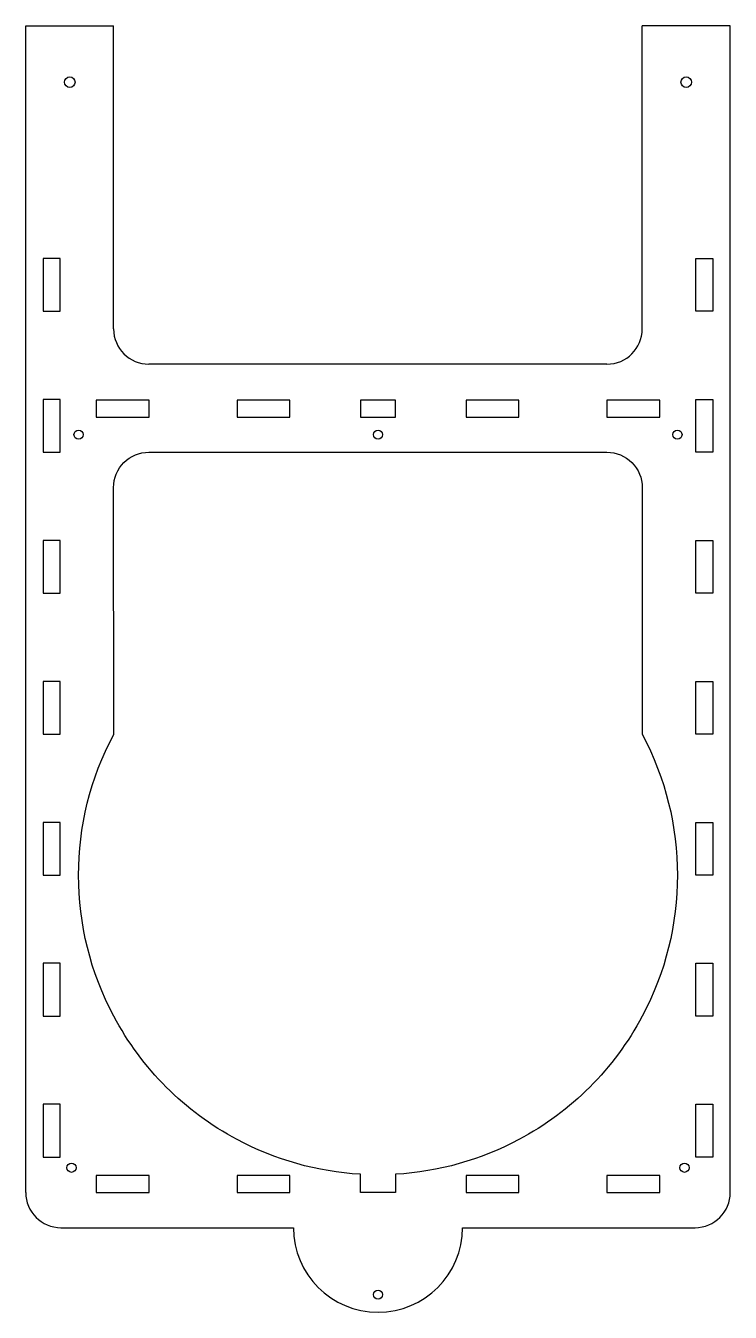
# Model space of a CAD drawing. Header units: millimetres. Extents: x -100 to 100, y -124 to 241.
import ezdxf

# ---------------------------------------------------------------- set-up
doc = ezdxf.new("R2010")
doc.units = ezdxf.units.MM
doc.layers.get('0').update_dxf_attribs({"linetype": 'CONTINUOUS'})

msp = doc.modelspace()

# ---------------------------------------------------------------- linework, layer by layer
for p, q in [((-100, 241), (-75.06, 241.01)), ((-100, -90), (-100, 241)), ((-75.06, 155), (-75.06, 241.01)), ((100, 241), (75, 241)), ((75, 155), (75, 241)), ((100, -90), (100, 241)), ((-95, 175), (-95, 160)), ((-90.2, 175), (-95, 175)), ((-90.2, 160), (-90.2, 175)), ((90.2, 160), (90.2, 175)), ((90.2, 175), (95, 175)), ((95, 175), (95, 160)), ((-95, 160), (-90.2, 160)), ((95, 160), (90.2, 160)), ((65, 145), (-65.06, 145)), ((-95, 135), (-95, 120)), ((-90.2, 135), (-95, 135)), ((-90.2, 120), (-90.2, 135)), ((-65, 134.8), (-80, 134.8)), ((-80, 134.8), (-80, 130)), ((-65, 130), (-65, 134.8)), ((-40, 134.8), (-40, 130)), ((-25, 134.8), (-40, 134.8)), ((-25, 130), (-25, 134.8)), ((5, 134.8), (-5, 134.8)), ((-5, 134.8), (-5, 130)), ((5, 130), (5, 134.8)), ((40, 134.8), (25, 134.8)), ((25, 134.8), (25, 130)), ((40, 130), (40, 134.8)), ((65, 134.8), (65, 130)), ((80, 134.8), (65, 134.8)), ((80, 130), (80, 134.8)), ((90.2, 120), (90.2, 135)), ((90.2, 135), (95, 135)), ((95, 135), (95, 120)), ((-80, 130), (-65, 130)), ((-40, 130), (-25, 130)), ((-5, 130), (5, 130)), ((25, 130), (40, 130)), ((65, 130), (80, 130)), ((-95, 120), (-90.2, 120)), ((95, 120), (90.2, 120)), ((-95, 95), (-95, 80)), ((-90.2, 95), (-95, 95)), ((-90.2, 80), (-90.2, 95)), ((90.2, 80), (90.2, 95)), ((90.2, 95), (95, 95)), ((95, 95), (95, 80)), ((-95, 80), (-90.2, 80)), ((95, 80), (90.2, 80)), ((-95, 55), (-95, 40)), ((-90.2, 55), (-95, 55)), ((-90.2, 40), (-90.2, 55)), ((90.2, 40), (90.2, 55)), ((90.2, 55), (95, 55)), ((95, 55), (95, 40)), ((-95, 40), (-90.2, 40)), ((95, 40), (90.2, 40)), ((-95, 15), (-95, 0)), ((-90.2, 15), (-95, 15)), ((-90.2, 0), (-90.2, 15)), ((90.2, 0), (90.2, 15)), ((90.2, 15), (95, 15)), ((95, 15), (95, 0)), ((-95, 0), (-90.2, 0)), ((95, 0), (90.2, 0)), ((-95, -25), (-95, -40)), ((-90.2, -25), (-95, -25)), ((-90.2, -40), (-90.2, -25)), ((90.2, -40), (90.2, -25)), ((90.2, -25), (95, -25)), ((95, -25), (95, -40)), ((-95, -40), (-90.2, -40)), ((95, -40), (90.2, -40)), ((-95, -65), (-95, -80)), ((-90.2, -65), (-95, -65)), ((-90.2, -80), (-90.2, -65)), ((90.2, -80), (90.2, -65)), ((90.2, -65), (95, -65)), ((95, -65), (95, -80)), ((-95, -80), (-90.2, -80)), ((95, -80), (90.2, -80)), ((-80, -85.2), (-80, -90)), ((-65, -85.2), (-80, -85.2)), ((-65, -90), (-65, -85.2)), ((-40, -85.2), (-40, -90)), ((-25, -85.2), (-40, -85.2)), ((-25, -90), (-25, -85.2)), ((40, -85.2), (25, -85.2)), ((25, -85.2), (25, -90)), ((40, -90), (40, -85.2)), ((65, -85.2), (65, -90)), ((80, -85.2), (65, -85.2)), ((80, -90), (80, -85.2)), ((-80, -90), (-65, -90)), ((-40, -90), (-25, -90)), ((25, -90), (40, -90)), ((65, -90), (80, -90)), ((-90, -100), (-24, -100)), ((24, -100), (90, -100))]:
    msp.add_line(p, q)
msp.add_lwpolyline([(-75.03, 39.94), (-75.05, 110, -0.4143), (-65.05, 120), (65, 120, -0.414215), (75, 110), (75, 40, -0.25), (75, -40, -0.148804), (40, -75, -0.108194), (5, -84.85), (5, -85.2), (5, -90), (-5, -90), (-5, -85.2), (-5, -84.85, -0.108194), (-40, -75, -0.148854), (-75.01, -39.99, -0.249737)], format="xyb", close=True)
for centre, radius in [((-87.5, 225), 1.5), ((87.5, 225), 1.5), ((-85, 125), 1.3), ((0, 125), 1.3), ((85, 125), 1.3), ((-87, -83), 1.3), ((87, -83), 1.3), ((0, -119), 1.3)]:
    msp.add_circle(centre, radius)
for centre, radius, start, end in [((-65.06, 155), 10, 180, 270), ((65, 155), 10, -90, 0), ((-90, -90), 10, 180, 270), ((90, -90), 10, -90, 0), ((0, -100), 24, 180, 360)]:
    msp.add_arc(centre, radius, start, end)

doc.saveas('drawing.dxf')
